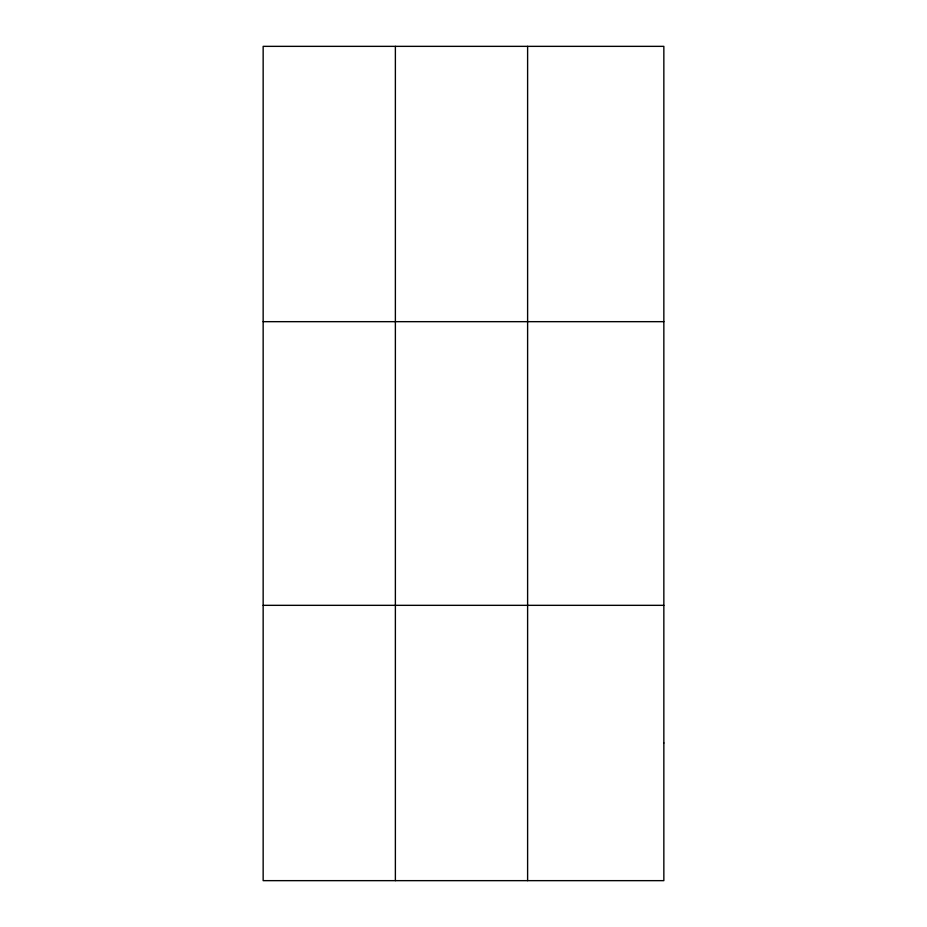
<?xml version="1.0" encoding="UTF-8"?>
<svg xmlns="http://www.w3.org/2000/svg" width="927" height="927" viewBox="0 0 927 927"><rect width="100%" height="100%" fill="white"/><g stroke="black" fill="none" stroke-linecap="round" stroke-linejoin="round"><path stroke-width="1.39" d="M395.377 880.65L395.377 46.35M527.614 880.65L527.614 46.35M263.152 321.669L663.848 321.669M263.152 605.331L663.848 605.331M663.848 742.99L663.848 880.65L263.152 880.65L263.152 46.35L663.848 46.35L663.848 742.99"/></g></svg>
